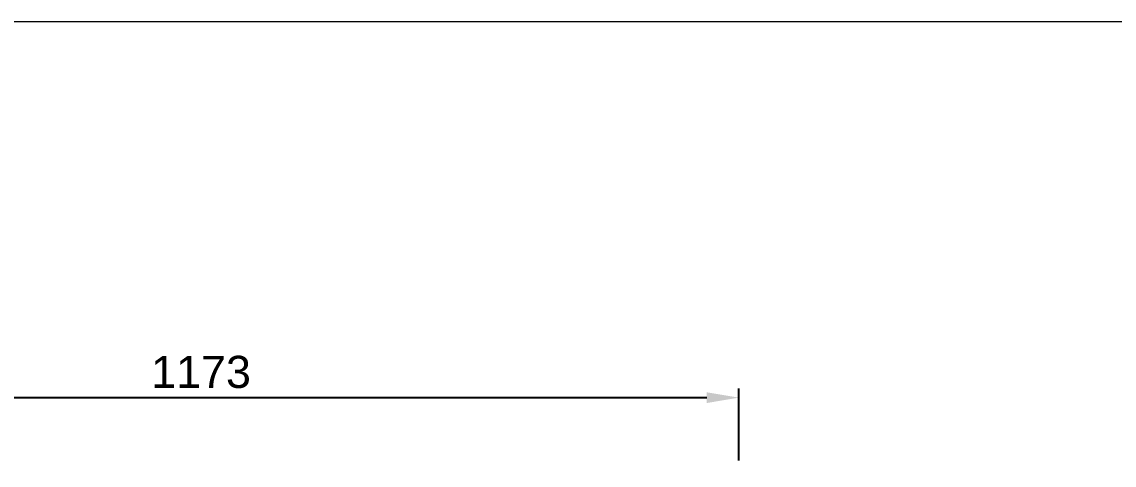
# Model space of a CAD drawing. Header units: millimetres. Extents: x 974 to 5700, y -47 to 3256.
# Drawn here: x 2040 to 3232, y 2772 to 3256 of the extents above; entities that cross this region are included whole.
import ezdxf

# ---------------------------------------------------------------- set-up
doc = ezdxf.new("R2010")
doc.units = ezdxf.units.MM
doc.header["$MEASUREMENT"] = 0
doc.layers.add('Domyslna', color=7, linetype='Continuous', true_color=0x000000)
doc.layers.add('Domyślny', color=7, linetype='Continuous', true_color=0x000000)
doc.styles.add('Arial', font='arial.ttf')
doc.dimstyles.new('Millimeter Large', dxfattribs={"dimscale": 10, "dimtxt": 3.5, "dimasz": 3.5, "dimexe": 1, "dimexo": 0.5, "dimgap": 1, "dimtad": 1, "dimtoh": 1, "dimdec": 0, "dimzin": 1, "dimdsep": 46, "dimtxsty": 'Arial', "dimcen": 3.5, "dimadec": 0, "dimazin": 0, "dimtfac": 1, "dimtdec": 4, "dimtix": 1, "dimtmove": 1, "dimatfit": 3, "dimfxl": 0, "dimtolj": 1, "dimtzin": 1, "dimarcsym": 0})

# ---------------------------------------------------------------- blocks, each defined once
blk = doc.blocks.new('*D2')
at = {"layer": 'Defpoints', "color": 0}
for p in [(2822.3, 2846), (1649.6, 2772.4), (2822.3, 2772.4)]:
    blk.add_point(p, dxfattribs=at)
at = {"layer": 'Domyslna', "color": 0, "lineweight": -2}
for p, q in [((1649.6, 2777.4), (1649.6, 2856)), ((2822.3, 2777.4), (2822.3, 2856)), ((1684.6, 2846), (2787.3, 2846))]:
    blk.add_line(p, q, dxfattribs=at)
at = {"layer": 'Domyslna', "color": 0}
for points in [[(1684.6, 2851.8), (1684.6, 2840.1), (1649.6, 2846)], [(2787.3, 2840.1), (2787.3, 2851.8), (2822.3, 2846)]]:
    blk.add_solid(points, dxfattribs=at)
at = {"layer": 'Domyslna', "color": 0, "insert": (2235.9, 2873.8), "char_height": 35, "attachment_point": 5, "style": 'Arial'}
blk.add_mtext('\\A1;1173', dxfattribs=at)

msp = doc.modelspace()

# ---------------------------------------------------------------- linework, layer by layer
at = {"layer": 'Domyślny', "color": 18, "lineweight": 15, "true_color": 0x000000}
msp.add_line((5695.7, 3255.6), (973.5, 3255.6), dxfattribs=at)

# ---------------------------------------------------------------- dimensions: what is measured, and where the dimension line sits
at = {"layer": 'Domyslna'}
dim = msp.add_aligned_dim(p1=(1649.6, 2772.4), p2=(2822.3, 2772.4), distance=73.6, dimstyle='Millimeter Large', dxfattribs=at)
dim.commit()
dim.dimension.update_dxf_attribs({"geometry": '*D2', "text_midpoint": (2235.9, 2873.8)})

doc.saveas('drawing.dxf')
